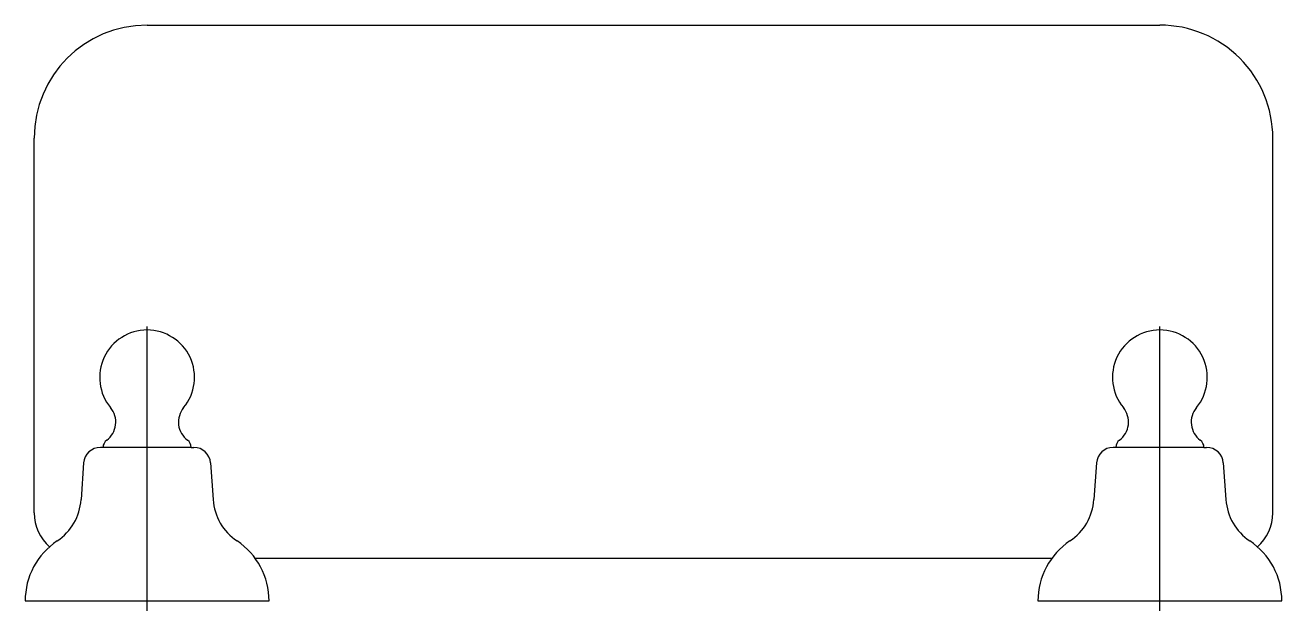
# Model space of a CAD drawing. Extents: x 168.811 to 169.089, y 0.038 to 0.168.
import ezdxf

# ---------------------------------------------------------------- set-up
doc = ezdxf.new("R2010")
doc.units = 0
doc.header["$LTSCALE"] = 0.2
doc.header["$MEASUREMENT"] = 0
doc.linetypes.add('AXES', pattern=[0.54, 0.3, -0.08, 0.08, -0.08])
doc.linetypes.add('CONTINU', pattern=[0])
doc.layers.get('0').update_dxf_attribs({"linetype": 'CONTINUOUS'})
doc.layers.add('DECA_EIXOS', color=5, linetype='AXES')

msp = doc.modelspace()

# ---------------------------------------------------------------- linework, layer by layer
at = {"linetype": 'CONTINU'}
for points in [[(168.83826, 0.16769, 0.414213), (168.81326, 0.14269)], [(169.08745, 0.14269, 0.414214), (169.06245, 0.16769)], [(168.83826, 0.10019, 0.634885), (168.83018, 0.08299)], [(168.84635, 0.08299, 0.634885), (168.83826, 0.10019)], [(169.06245, 0.10019, 0.634885), (169.05436, 0.08299)], [(169.07053, 0.08299, 0.634887), (169.06245, 0.10019)], [(168.82932, 0.07579, 0.42953), (168.83018, 0.08299)], [(168.84635, 0.08299, 0.429231), (168.84721, 0.07579)], [(169.0535, 0.07579, 0.429232), (169.05436, 0.08299)], [(169.07053, 0.08299, 0.429231), (169.07139, 0.07579)], [(168.82932, 0.07579, 0.236753), (168.82851, 0.07419)], [(168.84801, 0.07419, 0.236753), (168.84721, 0.07579)], [(169.0535, 0.07579, 0.236889), (169.0527, 0.07419)], [(169.0722, 0.07419, 0.236889), (169.07139, 0.07579)], [(168.82792, 0.07419, 0.39391), (168.82422, 0.07074)], [(168.85231, 0.07074, 0.39391), (168.8486, 0.07419)], [(169.05211, 0.07419, 0.39391), (169.04841, 0.07074)], [(169.07649, 0.07074, 0.393911), (169.07279, 0.07419)], [(168.81836, 0.05348, 0.231746), (168.82365, 0.06262)], [(168.85287, 0.06262, 0.231746), (168.85817, 0.05348)], [(169.04255, 0.05348, 0.231746), (169.04784, 0.06262)], [(169.07706, 0.06262, 0.231747), (169.08235, 0.05348)], [(168.81326, 0.05969, 0.215797), (168.81667, 0.05218)], [(169.08405, 0.05218, 0.215801), (169.08745, 0.05969)], [(168.81836, 0.05348, 0.250214), (168.81126, 0.04019)], [(168.86526, 0.04019, 0.250214), (168.85817, 0.05348)], [(169.04255, 0.05348, 0.250213), (169.03545, 0.04019)], [(169.08945, 0.04019, 0.250216), (169.08235, 0.05348)]]:
    msp.add_lwpolyline(points, format="xyb", dxfattribs=at)
for points in [[(168.83826, 0.16769), (169.06245, 0.16769)], [(168.81326, 0.05969), (168.81326, 0.14269)], [(169.08745, 0.05969), (169.08745, 0.14269)], [(168.82851, 0.07419), (168.82792, 0.07419)], [(168.83826, 0.07419), (168.82851, 0.07419)], [(168.84801, 0.07419), (168.83826, 0.07419)], [(168.84801, 0.07419), (168.8486, 0.07419)], [(169.0527, 0.07419), (169.05211, 0.07419)], [(169.06245, 0.07419), (169.0527, 0.07419)], [(169.0722, 0.07419), (169.06245, 0.07419)], [(169.0722, 0.07419), (169.07279, 0.07419)], [(168.82422, 0.07074), (168.82365, 0.06262)], [(168.85231, 0.07074), (168.85287, 0.06262)], [(169.04841, 0.07074), (169.04784, 0.06262)], [(169.07649, 0.07074), (169.07706, 0.06262)], [(168.86214, 0.04969), (169.03857, 0.04969)], [(168.81126, 0.04019), (168.86526, 0.04019)], [(169.03545, 0.04019), (169.08945, 0.04019)]]:
    msp.add_lwpolyline(points, dxfattribs=at)
at = {"layer": 'DECA_EIXOS'}
for points in [[(168.83826, 0.03799), (168.83826, 0.10094)], [(169.06245, 0.03799), (169.06245, 0.10094)]]:
    msp.add_lwpolyline(points, dxfattribs=at)

doc.saveas('drawing.dxf')
